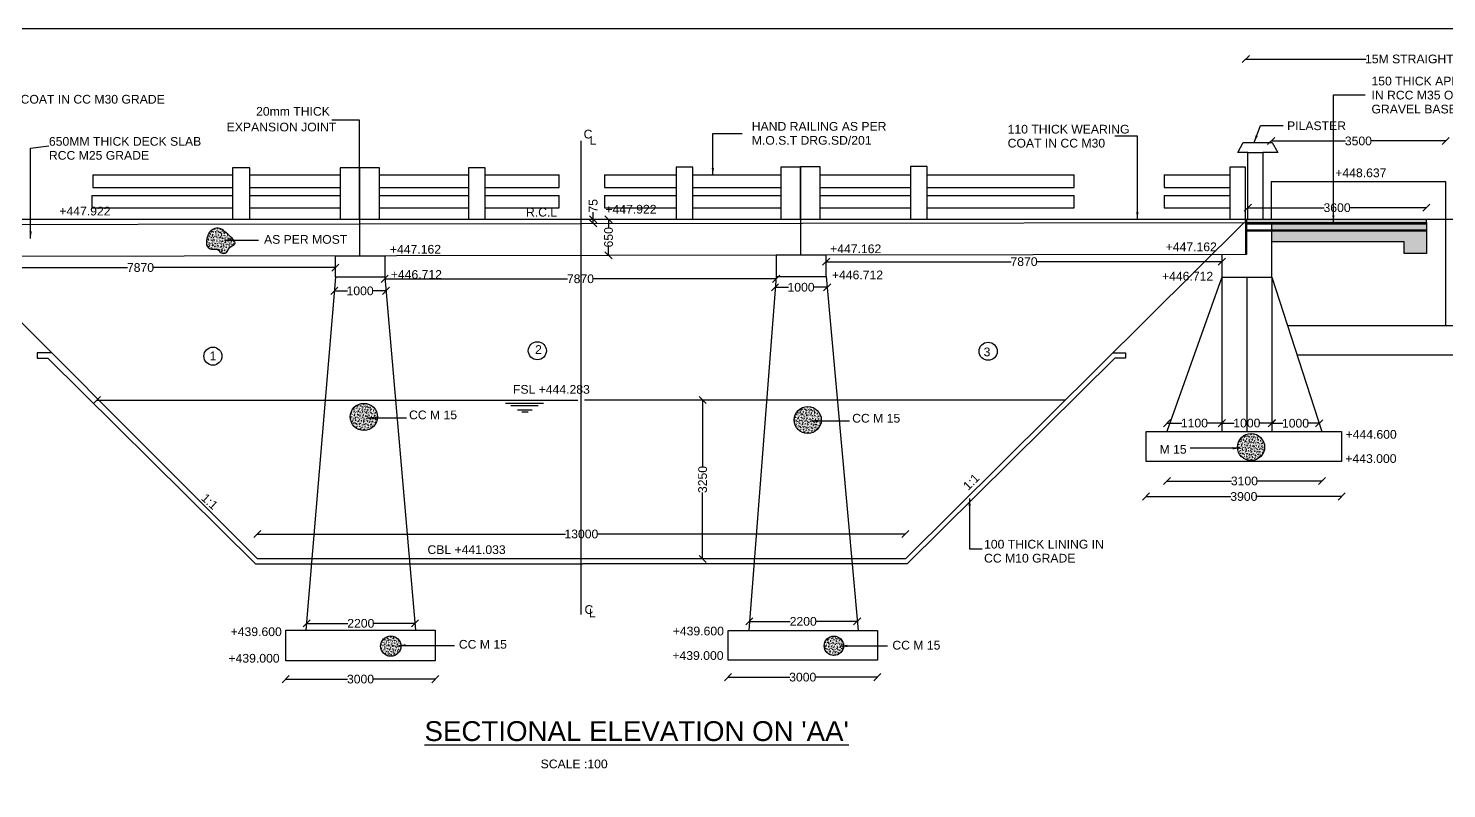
# Model space of a CAD drawing. Header units: millimetres. Extents: x 15958 to 24019, y 22343 to 28084.
# Drawn here: x 17751 to 21330, y 26166 to 28084 of the extents above; entities that cross this region are included whole.
import ezdxf

# ---------------------------------------------------------------- set-up
doc = ezdxf.new("R2010")
doc.units = ezdxf.units.MM
doc.header["$MEASUREMENT"] = 0
doc.layers.add('DIMENSION', color=2, linetype='Continuous')
doc.styles.get("Standard").update_dxf_attribs({"font": 'arial.ttf', "height": 22})
doc.dimstyles.get("Standard").update_dxf_attribs({"dimtxt": 22, "dimasz": 18, "dimexe": 0.18, "dimexo": 0.0625, "dimgap": 0.09, "dimtad": 0, "dimdec": 0, "dimzin": 0, "dimdsep": 46, "dimtxsty": 'Standard', "dimblk": 'OBLIQUE', "dimcen": 0.09, "dimse1": 1, "dimse2": 1, "dimadec": 0, "dimazin": 0, "dimtfac": 1, "dimtdec": 0, "dimtofl": 0, "dimtmove": 0, "dimatfit": 3, "dimfxl": 1, "dimtolj": 1, "dimtzin": 0, "dimarcsym": 0})
pattern_1 = [(50, (0, 0), (7.1726018, -0.6275213), [0.75, -8.25]), (355, (0, 0), (-1.3875133, 7.5219213), [0.6, -6.6]), (100.4514, (0.598, -0.052), (5.7850938, 6.8943954), [0.6374019, -7.0114211]), (46.1842, (0, 2), (10.6724105, -1.6551901), [1.125, -12.375]), (96.6356, (0.889, 1.862), (9.346627, 9.7411787), [0.956103, -10.51713]), (351.1842, (0, 2), (9.3466195, 9.741186), [0.9, -9.9]), (21, (1, 1.5), (5.9690705, -4.0261889), [0.75, -8.25]), (326, (1, 1.5), (2.4331533, 7.2515005), [0.6, -6.6]), (71.4514, (1.4974, 1.1645), (8.4022263, 3.225305), [0.6374019, -7.0114211]), (37.5, (0, 0), (0.12159855, 3.32893854), [0, -6.52, 0, -6.7, 0, -6.625]), (7.5, (0, 0), (2.63069537, 3.94411712), [0, -3.82, 0, -6.37, 0, -2.525]), (327.5, (-2.23, 0), (5.33822436, -0.22554872), [0, -2.5, 0, -7.8, 0, -10.35]), (317.5, (-3.23, 0), (5.8318617, 1.0010498), [0, -3.25, 0, -5.18, 0, -7.35])]

# ---------------------------------------------------------------- blocks, each defined once
blk = doc.blocks.new('_Oblique')
at = {"color": 0, "linetype": 'ByBlock', "lineweight": -2}
blk.add_line((-0.5, -0.5), (0.5, 0.5), dxfattribs=at)
blk = doc.blocks.new('*D15')
at = {"layer": 'Defpoints', "color": 0}
for p in [(17542.4, 27480.5), (18525.8, 27480.5), (18525.8, 27480.5)]:
    blk.add_point(p, dxfattribs=at)
at = {"layer": 'DIMENSION', "color": 0, "lineweight": -2}
for p, q in [((17542.4, 27480.5), (18001.3, 27480.5)), ((18525.8, 27480.5), (18066.9, 27480.5))]:
    blk.add_line(p, q, dxfattribs=at)
at = {"layer": 'DIMENSION', "color": 0, "lineweight": -2, "xscale": 18, "yscale": 18, "zscale": 18, "rotation": 180}
blk.add_blockref('_Oblique', (17542.4, 27480.5), dxfattribs=at)
at = {"layer": 'DIMENSION', "color": 0, "lineweight": -2, "xscale": 18, "yscale": 18, "zscale": 18}
blk.add_blockref('_Oblique', (18525.8, 27480.5), dxfattribs=at)
at = {"layer": 'DIMENSION', "color": 0, "insert": (18034.1, 27480.5), "char_height": 22, "attachment_point": 5}
blk.add_mtext('\\A1;7870', dxfattribs=at)
blk = doc.blocks.new('*D16')
at = {"layer": 'Defpoints', "color": 0}
for p in [(17924.5, 27150.1), (20367.8, 27146.4), (20367.8, 27146.4)]:
    blk.add_point(p, dxfattribs=at)
at = {"layer": 'DIMENSION', "color": 0, "lineweight": -2}
for p, q in [((17924.5, 27146.4), (19137.5, 27146.4)), ((20367.8, 27146.4), (19154.8, 27146.4))]:
    blk.add_line(p, q, dxfattribs=at)
at = {"layer": 'DIMENSION', "color": 0, "lineweight": -2, "xscale": 18, "yscale": 18, "zscale": 18, "rotation": 180}
blk.add_blockref('_Oblique', (17924.5, 27146.4), dxfattribs=at)
at = {"layer": 'DIMENSION', "color": 0, "lineweight": -2, "xscale": 18, "yscale": 18, "zscale": 18}
blk.add_blockref('_Oblique', (20367.8, 27146.4), dxfattribs=at)
at = {"layer": 'DIMENSION', "color": 0, "insert": (19146.1, 27146.4), "char_height": 22, "attachment_point": 5}
blk.add_mtext('\\A1;  ', dxfattribs=at)
blk = doc.blocks.new('*D17')
at = {"layer": 'Defpoints', "color": 0}
for p in [(19964, 26808.3), (18329, 26745.3), (19964, 26745.3)]:
    blk.add_point(p, dxfattribs=at)
at = {"layer": 'DIMENSION', "color": 0, "lineweight": -2}
for p, q in [((18329, 26808.3), (19106.1, 26808.3)), ((19964, 26808.3), (19186.9, 26808.3))]:
    blk.add_line(p, q, dxfattribs=at)
at = {"layer": 'DIMENSION', "color": 0, "lineweight": -2, "xscale": 18, "yscale": 18, "zscale": 18, "rotation": 180}
blk.add_blockref('_Oblique', (18329, 26808.3), dxfattribs=at)
at = {"layer": 'DIMENSION', "color": 0, "lineweight": -2, "xscale": 18, "yscale": 18, "zscale": 18}
blk.add_blockref('_Oblique', (19964, 26808.3), dxfattribs=at)
at = {"layer": 'DIMENSION', "color": 0, "insert": (19146.5, 26808.3), "char_height": 22, "attachment_point": 5}
blk.add_mtext('\\A1;13000', dxfattribs=at)
blk = doc.blocks.new('*D18')
at = {"layer": 'Defpoints', "color": 0}
for p in [(19468.1, 27146.4), (19452.5, 26745.3), (19452.5, 26745.3)]:
    blk.add_point(p, dxfattribs=at)
at = {"layer": 'DIMENSION', "color": 0, "lineweight": -2}
for p, q in [((19452.5, 27146.4), (19452.5, 26978.7)), ((19452.5, 26745.3), (19452.5, 26913))]:
    blk.add_line(p, q, dxfattribs=at)
at = {"layer": 'DIMENSION', "color": 0, "lineweight": -2, "xscale": 18, "yscale": 18, "zscale": 18}
for p, rotation in [((19452.5, 27146.4), 90), ((19452.5, 26745.3), 270)]:
    blk.add_blockref('_Oblique', p, dxfattribs=dict(at, rotation=rotation))
at = {"layer": 'DIMENSION', "color": 0, "insert": (19452.5, 26945.8), "char_height": 22, "attachment_point": 5, "rotation": 90}
blk.add_mtext('\\A1;3250', dxfattribs=at)
blk = doc.blocks.new('*D19')
at = {"layer": 'Defpoints', "color": 0}
for p in [(18453.2, 26583.5), (18726.9, 26582.8), (18726.9, 26582.8)]:
    blk.add_point(p, dxfattribs=at)
at = {"layer": 'DIMENSION', "color": 0, "lineweight": -2}
for p, q in [((18453.2, 26582.8), (18557, 26582.8)), ((18726.9, 26582.8), (18623.1, 26582.8))]:
    blk.add_line(p, q, dxfattribs=at)
at = {"layer": 'DIMENSION', "color": 0, "lineweight": -2, "xscale": 18, "yscale": 18, "zscale": 18, "rotation": 180}
blk.add_blockref('_Oblique', (18453.2, 26582.8), dxfattribs=at)
at = {"layer": 'DIMENSION', "color": 0, "lineweight": -2, "xscale": 18, "yscale": 18, "zscale": 18}
blk.add_blockref('_Oblique', (18726.9, 26582.8), dxfattribs=at)
at = {"layer": 'DIMENSION', "color": 0, "insert": (18590, 26582.8), "char_height": 22, "attachment_point": 5}
blk.add_mtext('\\A1;2200', dxfattribs=at)
blk = doc.blocks.new('*D20')
at = {"layer": 'Defpoints', "color": 0}
for p in [(18400.6, 26488.7), (18778, 26488.7), (18778, 26442.2)]:
    blk.add_point(p, dxfattribs=at)
at = {"layer": 'DIMENSION', "color": 0, "lineweight": -2}
for p, q in [((18400.6, 26442.2), (18556.4, 26442.2)), ((18778, 26442.2), (18622.2, 26442.2))]:
    blk.add_line(p, q, dxfattribs=at)
at = {"layer": 'DIMENSION', "color": 0, "lineweight": -2, "xscale": 18, "yscale": 18, "zscale": 18, "rotation": 180}
blk.add_blockref('_Oblique', (18400.6, 26442.2), dxfattribs=at)
at = {"layer": 'DIMENSION', "color": 0, "lineweight": -2, "xscale": 18, "yscale": 18, "zscale": 18}
blk.add_blockref('_Oblique', (18778, 26442.2), dxfattribs=at)
at = {"layer": 'DIMENSION', "color": 0, "insert": (18589.3, 26442.2), "char_height": 22, "attachment_point": 5}
blk.add_mtext('\\A1;3000', dxfattribs=at)
blk = doc.blocks.new('*D21')
at = {"layer": 'Defpoints', "color": 0}
for p in [(19516.6, 26489.8), (19893.4, 26489.8), (19893.4, 26447.1)]:
    blk.add_point(p, dxfattribs=at)
at = {"layer": 'DIMENSION', "color": 0, "lineweight": -2}
for p, q in [((19516.6, 26447.1), (19672.1, 26447.1)), ((19893.4, 26447.1), (19737.9, 26447.1))]:
    blk.add_line(p, q, dxfattribs=at)
at = {"layer": 'DIMENSION', "color": 0, "lineweight": -2, "xscale": 18, "yscale": 18, "zscale": 18, "rotation": 180}
blk.add_blockref('_Oblique', (19516.6, 26447.1), dxfattribs=at)
at = {"layer": 'DIMENSION', "color": 0, "lineweight": -2, "xscale": 18, "yscale": 18, "zscale": 18}
blk.add_blockref('_Oblique', (19893.4, 26447.1), dxfattribs=at)
at = {"layer": 'DIMENSION', "color": 0, "insert": (19705, 26447.1), "char_height": 22, "attachment_point": 5}
blk.add_mtext('\\A1;3000', dxfattribs=at)
blk = doc.blocks.new('*D22')
at = {"layer": 'Defpoints', "color": 0}
for p in [(19570.2, 26584.9), (19842.4, 26587.8), (19842.4, 26587.8)]:
    blk.add_point(p, dxfattribs=at)
at = {"layer": 'DIMENSION', "color": 0, "lineweight": -2}
for p, q in [((19570.2, 26587.8), (19673.2, 26587.8)), ((19842.4, 26587.8), (19739.4, 26587.8))]:
    blk.add_line(p, q, dxfattribs=at)
at = {"layer": 'DIMENSION', "color": 0, "lineweight": -2, "xscale": 18, "yscale": 18, "zscale": 18, "rotation": 180}
blk.add_blockref('_Oblique', (19570.2, 26587.8), dxfattribs=at)
at = {"layer": 'DIMENSION', "color": 0, "lineweight": -2, "xscale": 18, "yscale": 18, "zscale": 18}
blk.add_blockref('_Oblique', (19842.4, 26587.8), dxfattribs=at)
at = {"layer": 'DIMENSION', "color": 0, "insert": (19706.3, 26587.8), "char_height": 22, "attachment_point": 5}
blk.add_mtext('\\A1;2200', dxfattribs=at)
blk = doc.blocks.new('*D23')
at = {"layer": 'Defpoints', "color": 0}
for p in [(19635, 27419), (19766.7, 27430.8), (19766.7, 27430.8)]:
    blk.add_point(p, dxfattribs=at)
at = {"layer": 'DIMENSION', "color": 0, "lineweight": -2}
for p, q in [((19635, 27430.8), (19669, 27430.8)), ((19766.7, 27430.8), (19732.7, 27430.8))]:
    blk.add_line(p, q, dxfattribs=at)
at = {"layer": 'DIMENSION', "color": 0, "lineweight": -2, "xscale": 18, "yscale": 18, "zscale": 18, "rotation": 180}
blk.add_blockref('_Oblique', (19635, 27430.8), dxfattribs=at)
at = {"layer": 'DIMENSION', "color": 0, "lineweight": -2, "xscale": 18, "yscale": 18, "zscale": 18}
blk.add_blockref('_Oblique', (19766.7, 27430.8), dxfattribs=at)
at = {"layer": 'DIMENSION', "color": 0, "insert": (19700.8, 27430.8), "char_height": 22, "attachment_point": 5}
blk.add_mtext('\\A1;1000', dxfattribs=at)
blk = doc.blocks.new('*D24')
at = {"layer": 'Defpoints', "color": 0}
for p in [(19764.2, 27485), (20762.6, 27495.4), (20762.6, 27485)]:
    blk.add_point(p, dxfattribs=at)
at = {"layer": 'DIMENSION', "color": 0, "lineweight": -2}
for p, q in [((19764.2, 27495.4), (20230.6, 27495.4)), ((20762.6, 27495.4), (20296.2, 27495.4))]:
    blk.add_line(p, q, dxfattribs=at)
at = {"layer": 'DIMENSION', "color": 0, "lineweight": -2, "xscale": 18, "yscale": 18, "zscale": 18, "rotation": 180}
blk.add_blockref('_Oblique', (19764.2, 27495.4), dxfattribs=at)
at = {"layer": 'DIMENSION', "color": 0, "lineweight": -2, "xscale": 18, "yscale": 18, "zscale": 18}
blk.add_blockref('_Oblique', (20762.6, 27495.4), dxfattribs=at)
at = {"layer": 'DIMENSION', "color": 0, "insert": (20263.4, 27495.4), "char_height": 22, "attachment_point": 5}
blk.add_mtext('\\A1;7870', dxfattribs=at)
blk = doc.blocks.new('*D25')
at = {"layer": 'Defpoints', "color": 0}
for p in [(18650.4, 27495.4), (19638, 27495.4), (18650.4, 27452.1)]:
    blk.add_point(p, dxfattribs=at)
at = {"layer": 'DIMENSION', "color": 0, "lineweight": -2}
for p, q in [((18650.4, 27452.1), (19111.4, 27452.1)), ((19638, 27452.1), (19177.1, 27452.1))]:
    blk.add_line(p, q, dxfattribs=at)
at = {"layer": 'DIMENSION', "color": 0, "lineweight": -2, "xscale": 18, "yscale": 18, "zscale": 18, "rotation": 180}
blk.add_blockref('_Oblique', (18650.4, 27452.1), dxfattribs=at)
at = {"layer": 'DIMENSION', "color": 0, "lineweight": -2, "xscale": 18, "yscale": 18, "zscale": 18}
blk.add_blockref('_Oblique', (19638, 27452.1), dxfattribs=at)
at = {"layer": 'DIMENSION', "color": 0, "insert": (19144.2, 27452.1), "char_height": 22, "attachment_point": 5}
blk.add_mtext('\\A1;7870', dxfattribs=at)
blk = doc.blocks.new('*D26')
at = {"layer": 'Defpoints', "color": 0}
for p in [(19210.8, 27602.4), (19215.1, 27511.4), (19215.1, 27511.4)]:
    blk.add_point(p, dxfattribs=at)
at = {"layer": 'DIMENSION', "color": 0, "lineweight": -2}
for p, q in [((19215.1, 27602.4), (19215.1, 27581.3)), ((19215.1, 27511.4), (19215.1, 27532.5))]:
    blk.add_line(p, q, dxfattribs=at)
at = {"layer": 'DIMENSION', "color": 0, "lineweight": -2, "xscale": 18, "yscale": 18, "zscale": 18}
for p, rotation in [((19215.1, 27602.4), 90), ((19215.1, 27511.4), 270)]:
    blk.add_blockref('_Oblique', p, dxfattribs=dict(at, rotation=rotation))
at = {"layer": 'DIMENSION', "color": 0, "insert": (19215.1, 27556.9), "char_height": 22, "attachment_point": 5, "rotation": 90}
blk.add_mtext('\\A1;650', dxfattribs=at)
blk = doc.blocks.new('*D27')
at = {"layer": 'Defpoints', "color": 0}
for p in [(19176.4, 27602.4), (19176.4, 27602.4), (19176.4, 27592.1)]:
    blk.add_point(p, dxfattribs=at)
at = {"layer": 'DIMENSION', "color": 0, "lineweight": -2}
for p, q in [((19176.4, 27602.4), (19176.4, 27620.4)), ((19176.4, 27592.1), (19176.4, 27602.4))]:
    blk.add_line(p, q, dxfattribs=at)
at = {"layer": 'DIMENSION', "color": 0, "lineweight": -2, "xscale": 18, "yscale": 18, "zscale": 18}
for p, rotation in [((19176.4, 27602.4), 90), ((19176.4, 27592.1), 270)]:
    blk.add_blockref('_Oblique', p, dxfattribs=dict(at, rotation=rotation))
at = {"layer": 'DIMENSION', "color": 0, "insert": (19176.4, 27636.3), "char_height": 22, "attachment_point": 5, "rotation": 90}
blk.add_mtext('\\A1;75', dxfattribs=at)
blk = doc.blocks.new('*D28')
at = {"layer": 'Defpoints', "color": 0}
for p in [(18523, 27422.4), (18653.4, 27422), (18653.4, 27421.7)]:
    blk.add_point(p, dxfattribs=at)
at = {"layer": 'DIMENSION', "color": 0, "lineweight": -2}
for p, q in [((18523, 27421.7), (18556.3, 27421.7)), ((18653.4, 27421.7), (18620.1, 27421.7))]:
    blk.add_line(p, q, dxfattribs=at)
at = {"layer": 'DIMENSION', "color": 0, "lineweight": -2, "xscale": 18, "yscale": 18, "zscale": 18, "rotation": 180}
blk.add_blockref('_Oblique', (18523, 27421.7), dxfattribs=at)
at = {"layer": 'DIMENSION', "color": 0, "lineweight": -2, "xscale": 18, "yscale": 18, "zscale": 18}
blk.add_blockref('_Oblique', (18653.4, 27421.7), dxfattribs=at)
at = {"layer": 'DIMENSION', "color": 0, "insert": (18588.2, 27421.7), "char_height": 22, "attachment_point": 5}
blk.add_mtext('\\A1;1000', dxfattribs=at)
blk = doc.blocks.new('*D29')
at = {"layer": 'Defpoints', "color": 0}
for p in [(21278.5, 27631.5), (20828.1, 27602.4), (21278.5, 27602.4)]:
    blk.add_point(p, dxfattribs=at)
at = {"layer": 'DIMENSION', "color": 0, "lineweight": -2}
for p, q in [((20828.1, 27631.5), (21020.4, 27631.5)), ((21278.5, 27631.5), (21086.2, 27631.5))]:
    blk.add_line(p, q, dxfattribs=at)
at = {"layer": 'DIMENSION', "color": 0, "lineweight": -2, "xscale": 18, "yscale": 18, "zscale": 18, "rotation": 180}
blk.add_blockref('_Oblique', (20828.1, 27631.5), dxfattribs=at)
at = {"layer": 'DIMENSION', "color": 0, "lineweight": -2, "xscale": 18, "yscale": 18, "zscale": 18}
blk.add_blockref('_Oblique', (21278.5, 27631.5), dxfattribs=at)
at = {"layer": 'DIMENSION', "color": 0, "insert": (21053.3, 27631.5), "char_height": 22, "attachment_point": 5}
blk.add_mtext('\\A1;3600', dxfattribs=at)
blk = doc.blocks.new('*D30')
at = {"layer": 'Defpoints', "color": 0}
for p in [(21327.3, 27799.9), (20886.9, 27696.7), (21327.3, 27696.7)]:
    blk.add_point(p, dxfattribs=at)
at = {"layer": 'DIMENSION', "color": 0, "lineweight": -2}
for p, q in [((20886.9, 27799.9), (21074.2, 27799.9)), ((21327.3, 27799.9), (21140, 27799.9))]:
    blk.add_line(p, q, dxfattribs=at)
at = {"layer": 'DIMENSION', "color": 0, "lineweight": -2, "xscale": 18, "yscale": 18, "zscale": 18, "rotation": 180}
blk.add_blockref('_Oblique', (20886.9, 27799.9), dxfattribs=at)
at = {"layer": 'DIMENSION', "color": 0, "lineweight": -2, "xscale": 18, "yscale": 18, "zscale": 18}
blk.add_blockref('_Oblique', (21327.3, 27799.9), dxfattribs=at)
at = {"layer": 'DIMENSION', "color": 0, "insert": (21107.1, 27799.9), "char_height": 22, "attachment_point": 5}
blk.add_mtext('\\A1;3500', dxfattribs=at)
blk = doc.blocks.new('*D31')
at = {"layer": 'Defpoints', "color": 0}
for p in [(20822.9, 28009.4), (21829.2, 28009.4), (21829.2, 28006.7)]:
    blk.add_point(p, dxfattribs=at)
at = {"layer": 'DIMENSION', "color": 0, "lineweight": -2}
for p, q in [((20822.9, 28006.7), (21126.5, 28006.7)), ((21829.2, 28006.7), (21525.6, 28006.7))]:
    blk.add_line(p, q, dxfattribs=at)
at = {"layer": 'DIMENSION', "color": 0, "lineweight": -2, "xscale": 18, "yscale": 18, "zscale": 18, "rotation": 180}
blk.add_blockref('_Oblique', (20822.9, 28006.7), dxfattribs=at)
at = {"layer": 'DIMENSION', "color": 0, "lineweight": -2, "xscale": 18, "yscale": 18, "zscale": 18}
blk.add_blockref('_Oblique', (21829.2, 28006.7), dxfattribs=at)
at = {"layer": 'DIMENSION', "color": 0, "insert": (21326.1, 28006.7), "char_height": 22, "attachment_point": 5}
blk.add_mtext('\\A1;15M STRAIGHT APPROACH ', dxfattribs=at)
blk = doc.blocks.new('*D32')
at = {"layer": 'Defpoints', "color": 0}
for p in [(20623.9, 27066.8), (20762.6, 27088.1), (20762.6, 27066.8)]:
    blk.add_point(p, dxfattribs=at)
at = {"layer": 'DIMENSION', "color": 0, "lineweight": -2}
for p, q in [((20623.9, 27088.1), (20661.4, 27088.1)), ((20762.6, 27088.1), (20725.1, 27088.1))]:
    blk.add_line(p, q, dxfattribs=at)
at = {"layer": 'DIMENSION', "color": 0, "lineweight": -2, "xscale": 18, "yscale": 18, "zscale": 18, "rotation": 180}
blk.add_blockref('_Oblique', (20623.9, 27088.1), dxfattribs=at)
at = {"layer": 'DIMENSION', "color": 0, "lineweight": -2, "xscale": 18, "yscale": 18, "zscale": 18}
blk.add_blockref('_Oblique', (20762.6, 27088.1), dxfattribs=at)
at = {"layer": 'DIMENSION', "color": 0, "insert": (20693.3, 27088.1), "char_height": 22, "attachment_point": 5}
blk.add_mtext('\\A1;1100', dxfattribs=at)
blk = doc.blocks.new('*D33')
at = {"layer": 'Defpoints', "color": 0}
for p in [(20762.6, 27088.1), (20888.6, 27088.1), (20888.6, 27088.1)]:
    blk.add_point(p, dxfattribs=at)
at = {"layer": 'DIMENSION', "color": 0, "lineweight": -2}
for p, q in [((20762.6, 27088.1), (20793.8, 27088.1)), ((20888.6, 27088.1), (20857.5, 27088.1))]:
    blk.add_line(p, q, dxfattribs=at)
at = {"layer": 'DIMENSION', "color": 0, "lineweight": -2, "xscale": 18, "yscale": 18, "zscale": 18, "rotation": 180}
blk.add_blockref('_Oblique', (20762.6, 27088.1), dxfattribs=at)
at = {"layer": 'DIMENSION', "color": 0, "lineweight": -2, "xscale": 18, "yscale": 18, "zscale": 18}
blk.add_blockref('_Oblique', (20888.6, 27088.1), dxfattribs=at)
at = {"layer": 'DIMENSION', "color": 0, "insert": (20825.6, 27088.1), "char_height": 22, "attachment_point": 5}
blk.add_mtext('\\A1;1000', dxfattribs=at)
blk = doc.blocks.new('*D34')
at = {"layer": 'Defpoints', "color": 0}
for p in [(20888.6, 27088.1), (21008.2, 27087.8), (21008.2, 27087.7)]:
    blk.add_point(p, dxfattribs=at)
at = {"layer": 'DIMENSION', "color": 0, "lineweight": -2}
for p, q in [((20888.6, 27087.7), (20916.5, 27087.7)), ((21008.2, 27087.7), (20980.3, 27087.7))]:
    blk.add_line(p, q, dxfattribs=at)
at = {"layer": 'DIMENSION', "color": 0, "lineweight": -2, "xscale": 18, "yscale": 18, "zscale": 18, "rotation": 180}
blk.add_blockref('_Oblique', (20888.6, 27087.7), dxfattribs=at)
at = {"layer": 'DIMENSION', "color": 0, "lineweight": -2, "xscale": 18, "yscale": 18, "zscale": 18}
blk.add_blockref('_Oblique', (21008.2, 27087.7), dxfattribs=at)
at = {"layer": 'DIMENSION', "color": 0, "insert": (20948.4, 27087.7), "char_height": 22, "attachment_point": 5}
blk.add_mtext('\\A1;1000', dxfattribs=at)
blk = doc.blocks.new('*D35')
at = {"layer": 'Defpoints', "color": 0}
for p in [(20623.9, 27066.8), (21015, 27066.8), (21015, 26942)]:
    blk.add_point(p, dxfattribs=at)
at = {"layer": 'DIMENSION', "color": 0, "lineweight": -2}
for p, q in [((20623.9, 26942), (20786.6, 26942)), ((21015, 26942), (20852.4, 26942))]:
    blk.add_line(p, q, dxfattribs=at)
at = {"layer": 'DIMENSION', "color": 0, "lineweight": -2, "xscale": 18, "yscale": 18, "zscale": 18, "rotation": 180}
blk.add_blockref('_Oblique', (20623.9, 26942), dxfattribs=at)
at = {"layer": 'DIMENSION', "color": 0, "lineweight": -2, "xscale": 18, "yscale": 18, "zscale": 18}
blk.add_blockref('_Oblique', (21015, 26942), dxfattribs=at)
at = {"layer": 'DIMENSION', "color": 0, "insert": (20819.5, 26942), "char_height": 22, "attachment_point": 5}
blk.add_mtext('\\A1;3100', dxfattribs=at)
blk = doc.blocks.new('*D36')
at = {"layer": 'Defpoints', "color": 0}
for p in [(20571.3, 26991), (21064.8, 26991), (21064.8, 26902.8)]:
    blk.add_point(p, dxfattribs=at)
at = {"layer": 'DIMENSION', "color": 0, "lineweight": -2}
for p, q in [((20571.3, 26902.8), (20785.2, 26902.8)), ((21064.8, 26902.8), (20851, 26902.8))]:
    blk.add_line(p, q, dxfattribs=at)
at = {"layer": 'DIMENSION', "color": 0, "lineweight": -2, "xscale": 18, "yscale": 18, "zscale": 18, "rotation": 180}
blk.add_blockref('_Oblique', (20571.3, 26902.8), dxfattribs=at)
at = {"layer": 'DIMENSION', "color": 0, "lineweight": -2, "xscale": 18, "yscale": 18, "zscale": 18}
blk.add_blockref('_Oblique', (21064.8, 26902.8), dxfattribs=at)
at = {"layer": 'DIMENSION', "color": 0, "insert": (20818.1, 26902.8), "char_height": 22, "attachment_point": 5}
blk.add_mtext('\\A1;3900', dxfattribs=at)

msp = doc.modelspace()

# ---------------------------------------------------------------- hatches: boundary and pattern name
at = {"layer": 'DIMENSION'}
h = msp.add_hatch(dxfattribs=at)
h.set_pattern_fill('AR-CONC', color=0, style=0)
h.set_pattern_definition(pattern_1)
h.paths.add_polyline_path([(21278.5, 27602.4), (20824.4, 27602.4), (20824.4, 27594.5), (21278.5, 27594.5)])
h.paths.add_polyline_path([(21278.5, 27590.6), (20888.6, 27590.6), (20888.6, 27575.9), (21278.5, 27575.9)])
h.paths.add_polyline_path([(21278.5, 27572.8), (20888.6, 27572.8), (20888.6, 27545.5), (21222.7, 27545.5), (21222.7, 27515.7), (21278.5, 27515.7)])
h = msp.add_hatch(dxfattribs=at)
h.set_pattern_fill('AR-CONC', color=0, style=0)
h.set_pattern_definition(pattern_1)
edge = h.paths.add_edge_path()
edge.add_spline(control_points=[(18201.9, 27554), (18203.3, 27559.5), (18206.6, 27571.8), (18231.1, 27586.4), (18251, 27566.3), (18283.2, 27540.5), (18255.7, 27532.9), (18253.4, 27515.6), (18235.9, 27515.7), (18229, 27530), (18214, 27524.8), (18198.3, 27534.3), (18200.5, 27546.4), (18201.9, 27554)], knot_values=[0, 0, 0, 0, 16.833524, 37.903138, 69.813375, 99.959352, 117.712371, 131.01603, 144.883771, 156.322533, 171.761164, 183.848249, 204.461551, 204.461551, 204.461551, 204.461551], degree=3, periodic=0)
h = msp.add_hatch(dxfattribs=at)
h.set_pattern_fill('AR-CONC', color=0, style=0)
h.set_pattern_definition([(50, (-2238.594, 76.131), (7.1726018, -0.6275213), [0.75, -8.25]), (355, (-2238.594, 76.131), (-1.3875133, 7.5219213), [0.6, -6.6]), (100.4514, (-2237.996, 76.0785), (5.7850938, 6.8943954), [0.6374019, -7.0114211]), (46.1842, (-2238.594, 78.131), (10.6724105, -1.6551901), [1.125, -12.375]), (96.6356, (-2237.705, 77.993), (9.346627, 9.7411787), [0.956103, -10.51713]), (351.1842, (-2238.594, 78.131), (9.3466195, 9.741186), [0.9, -9.9]), (21, (-2237.594, 77.631), (5.9690705, -4.0261889), [0.75, -8.25]), (326, (-2237.594, 77.631), (2.4331533, 7.2515005), [0.6, -6.6]), (71.4514, (-2237.0966, 77.295), (8.4022263, 3.225305), [0.6374019, -7.0114211]), (37.5, (-2238.594, 76.1308), (0.12159855, 3.32893854), [0, -6.52, 0, -6.7, 0, -6.625]), (7.5, (-2238.594, 76.1308), (2.63069537, 3.94411712), [0, -3.82, 0, -6.37, 0, -2.525]), (327.5, (-2240.824, 76.1308), (5.33822436, -0.22554872), [0, -2.5, 0, -7.8, 0, -10.35]), (317.5, (-2241.824, 76.131), (5.8318617, 1.0010498), [0, -3.25, 0, -5.18, 0, -7.35])])
h.paths.add_polyline_path([(18563.5, 27103.8, 1), (18631.9, 27103.8, 1)])
h = msp.add_hatch(dxfattribs=at)
h.set_pattern_fill('AR-CONC', color=0, style=0)
h.set_pattern_definition([(50, (-1118.619, 68.298), (7.1726018, -0.6275213), [0.75, -8.25]), (355, (-1118.619, 68.298), (-1.3875133, 7.5219213), [0.6, -6.6]), (100.4514, (-1118.0216, 68.2456), (5.7850938, 6.8943954), [0.6374019, -7.0114211]), (46.1842, (-1118.619, 70.298), (10.6724105, -1.6551901), [1.125, -12.375]), (96.6356, (-1117.73, 70.16), (9.346627, 9.7411787), [0.956103, -10.51713]), (351.1842, (-1118.619, 70.298), (9.3466195, 9.741186), [0.9, -9.9]), (21, (-1117.619, 69.798), (5.9690705, -4.0261889), [0.75, -8.25]), (326, (-1117.619, 69.798), (2.4331533, 7.2515005), [0.6, -6.6]), (71.4514, (-1117.122, 69.4624), (8.4022263, 3.225305), [0.6374019, -7.0114211]), (37.5, (-1118.6193, 68.298), (0.12159855, 3.32893854), [0, -6.52, 0, -6.7, 0, -6.625]), (7.5, (-1118.6193, 68.298), (2.63069537, 3.94411712), [0, -3.82, 0, -6.37, 0, -2.525]), (327.5, (-1120.8493, 68.298), (5.33822436, -0.22554872), [0, -2.5, 0, -7.8, 0, -10.35]), (317.5, (-1121.8493, 68.298), (5.8318617, 1.0010498), [0, -3.25, 0, -5.18, 0, -7.35])])
h.paths.add_polyline_path([(19683.5, 27095.9, 1), (19751.9, 27095.9, 1)])
h = msp.add_hatch(dxfattribs=at)
h.set_pattern_fill('AR-CONC', color=0, style=0)
h.set_pattern_definition(pattern_1)
h.paths.add_polyline_path([(20802.1, 27027.6, 1), (20870.5, 27027.6, 1)])
h = msp.add_hatch(dxfattribs=at)
h.set_pattern_fill('AR-CONC', color=0, style=0)
h.set_pattern_definition(pattern_1)
h.paths.add_polyline_path([(18691.2, 26525.4, 1), (18640, 26525.4, 1)])
h = msp.add_hatch(dxfattribs=at)
h.set_pattern_fill('AR-CONC', color=0, style=0)
h.set_pattern_definition(pattern_1)
h.paths.add_polyline_path([(19759, 26526.3, 1), (19808.1, 26526.3, 1)])

# ---------------------------------------------------------------- linework, layer by layer
at = {"layer": 'DIMENSION', "color": 0}
for points in [[(15957.8, 28084), (24010, 28084), (24010, 22342.5), (15957.8, 22342.5)], [(19385.7, 27602.4), (19427.7, 27602.4), (19427.7, 27733.6), (19385.7, 27733.6)], [(19650.1, 27602.4), (19699, 27602.4), (19699, 27733.7), (19650.1, 27733.7)], [(19699, 27602.4), (19749.4, 27602.4), (19749.4, 27734.3), (19699, 27734.3)], [(19976.9, 27602.4), (20019.3, 27602.4), (20019.3, 27735.2), (19976.9, 27735.2)], [(18266.1, 27602.4), (18310.1, 27602.4), (18310.1, 27731.9), (18266.1, 27731.9)], [(18537.7, 27602.4), (18586.6, 27602.4), (18586.6, 27732.5), (18537.7, 27732.5)], [(18586.6, 27602.4), (18637.4, 27602.4), (18637.4, 27732.5), (18586.6, 27732.5)], [(18861.5, 27602.4), (18903.5, 27602.4), (18903.5, 27732.5), (18861.5, 27732.5)], [(18525.8, 27510.3), (18650.4, 27510.5), (18650.4, 27456), (18525.8, 27456)], [(19638, 27457.7), (19764.2, 27457.7), (19764.2, 27512.2), (19638, 27512)], [(20571.3, 27066.8), (21064.8, 27066.8), (21064.8, 26991), (20571.3, 26991)], [(18400.6, 26565.7), (18778, 26565.7), (18778, 26488.7), (18400.6, 26488.7)], [(19516.6, 26564.9), (19893.4, 26564.9), (19893.4, 26489.8), (19516.6, 26489.8)]]:
    msp.add_lwpolyline(points, close=True, dxfattribs=at)
for points in [[(18586.6, 27732.5), (18586.6, 27852.5), (18516.7, 27852.5)], [(19144.9, 27800.1), (19144.9, 26605.5)], [(20828.1, 27771.1), (20803.2, 27771.1), (20816.1, 27796.4), (20889.7, 27796.4), (20903.7, 27771.1), (20866, 27771.1)], [(20828.1, 27602.4), (20828.1, 27771.1), (20866, 27771.1), (20866, 27602.4)], [(17468.2, 27589.5), (20822.1, 27594.5), (20822.1, 27733.7), (20783, 27733.7), (20783, 27602.4)], [(17913.9, 27714.1), (18266.1, 27714.1)], [(17913.9, 27714.1), (17913.9, 27682.5)], [(18310.1, 27714.1), (18537.7, 27714.1)], [(18637.4, 27714.1), (18861.5, 27714.1)], [(18903.5, 27714.1), (19090.6, 27714.1)], [(19090.6, 27682.5), (19090.6, 27714.1)], [(19205.1, 27714.1), (19385.7, 27714.1)], [(19205.1, 27714.1), (19205.1, 27682.5)], [(19427.7, 27714.1), (19650.1, 27714.1)], [(19749.4, 27714.1), (19976.9, 27714.1)], [(20019.3, 27714.1), (20389.7, 27714.1)], [(20389.7, 27682.5), (20389.7, 27714.1)], [(20617.2, 27714.1), (20783, 27714.1)], [(20617.2, 27714.1), (20617.2, 27682.5)], [(17911.7, 27662.2), (18266.1, 27662.2)], [(17911.7, 27662.2), (17911.7, 27631.5)], [(17913.9, 27682.5), (18266.1, 27682.5)], [(18310.1, 27682.5), (18537.7, 27682.5)], [(18310.1, 27662.2), (18537.7, 27662.2)], [(18637.4, 27682.5), (18861.5, 27682.5)], [(18637.4, 27662.2), (18861.5, 27662.2)], [(18903.5, 27682.5), (19090.6, 27682.5)], [(18903.5, 27662.2), (19090.6, 27662.2)], [(19090.6, 27631.5), (19090.6, 27662.2)], [(19205.1, 27682.5), (19385.7, 27682.5)], [(19205.1, 27662.2), (19385.7, 27662.2)], [(19205.1, 27662.2), (19205.1, 27631.5)], [(19427.7, 27682.5), (19650.1, 27682.5)], [(19427.7, 27662.2), (19650.1, 27662.2)], [(19749.4, 27682.5), (19976.9, 27682.5)], [(19749.4, 27662.2), (19976.9, 27662.2)], [(20019.3, 27682.5), (20389.7, 27682.5)], [(20019.3, 27662.2), (20389.7, 27662.2)], [(20389.7, 27631.5), (20389.7, 27662.2)], [(20617.2, 27682.5), (20783, 27682.5)], [(20617.2, 27662.2), (20780.9, 27662.2)], [(20617.2, 27662.2), (20617.2, 27631.5)], [(21327.3, 27334.5), (21327.3, 27696.7), (20886.9, 27696.7), (20886.9, 27602.4)], [(17911.7, 27631.5), (18266.1, 27631.5)], [(18310.1, 27631.5), (18537.7, 27631.5)], [(18637.4, 27631.5), (18861.5, 27631.5)], [(18903.5, 27631.5), (19090.6, 27631.5)], [(19205.1, 27631.5), (19385.7, 27631.5)], [(19427.7, 27631.5), (19650.1, 27631.5)], [(19749.4, 27631.5), (19976.9, 27631.5)], [(20019.3, 27631.5), (20389.7, 27631.5)], [(20617.2, 27631.5), (20780.9, 27631.5)], [(16476.9, 27602.4), (21944.8, 27602.4)], [(20818.7, 27594.5), (19964, 26745.3), (18329, 26745.3), (17472.7, 27602.4)], [(20822.1, 27594.5), (20822.1, 27513.9), (17608, 27508.8)], [(18586.6, 27602.4), (18586.7, 27510.4)], [(19699, 27602.4), (19699.1, 27512.1)], [(20822.1, 27594.5), (21278.5, 27594.5), (21278.5, 27602.4)], [(20824.4, 27602.4), (20824.4, 27513.9), (20822.1, 27513.9)], [(20822.1, 27592.7), (21278.5, 27592.7)], [(20822.1, 27590.6), (21278.5, 27590.6)], [(21278.5, 27594.5), (21278.5, 27515.7), (21222.7, 27515.7), (21222.7, 27545.5), (20888.6, 27545.5), (20888.6, 27594.5)], [(20822.1, 27575.9), (21278.5, 27575.9)], [(20822.1, 27574.4), (21278.5, 27574.4)], [(20822.1, 27572.8), (21278.5, 27572.8)], [(20762.6, 27513.8), (20762.6, 27456.6), (20888.6, 27456.6), (20888.6, 27545.5)], [(18525.8, 27456), (18451.7, 26565.7)], [(18650.4, 27456), (18728.4, 26565.7)], [(19638, 27457.7), (19568.7, 26564.9)], [(19764.2, 27457.7), (19844.5, 26564.9)], [(20762.6, 27456.6), (20623.9, 27066.8)], [(20762.6, 27456.6), (20762.6, 27066.8)], [(20825.6, 27456.6), (20825.6, 27066.8)], [(20888.6, 27456.6), (21015, 27066.8)], [(20888.6, 27456.6), (20888.6, 27066.8)], [(20928.2, 27334.5), (21378.3, 27334.5), (21378.3, 27259.7), (20952.4, 27259.7)], [(17809.5, 27265.3), (17773.4, 27265.3), (17773.4, 27252.1), (17800.5, 27252.1), (18324.2, 26732.7), (19150.4, 26732.7)], [(20487.3, 27265.3), (20519.4, 27265.3), (20519.4, 27252.1), (20492.2, 27252.1), (19968.6, 26732.7), (19150.4, 26732.7)], [(18955, 27138.4), (19051.2, 27138.4)], [(19037.4, 27131.3), (18968.8, 27131.3)], [(18985.5, 27121.4), (19022.5, 27121.4)], [(19012, 27115.4), (18996.4, 27115.4)]]:
    msp.add_lwpolyline(points, dxfattribs=at)
for centre, radius in [((18216.7, 27257), 22.8), ((19035.4, 27270.7), 22.8), ((20172.9, 27269.3), 22.8), ((18597.7, 27103.8), 34.2), ((19717.7, 27095.9), 34.2), ((20836.3, 27027.6), 34.2), ((18665.6, 26525.4), 25.6), ((19783.6, 26526.3), 24.5)]:
    msp.add_circle(centre, radius, dxfattribs=at)
msp.add_spline([(18201.9, 27554), (18208.2, 27569.6), (18226.3, 27580.3), (18254.1, 27564.6), (18272, 27540.3), (18257.7, 27529.7), (18250.8, 27518.4), (18236.9, 27518.4), (18228.7, 27526.3), (18213.2, 27527.2), (18202.8, 27533.4), (18201.9, 27554)], degree=3, dxfattribs=at)

# ---------------------------------------------------------------- texts
for s, height, p in [('150 THICK APPROACH SLAB 3.50M LENGTH', 22, (21140.1, 27940.1)), ('80(A.V.) TH.WEARING COAT IN CC M30 GRADE ', 22, (17405.5, 27894.2)), ('IN RCC M35 OVER 225 THICK COMPACTED', 22, (21140.1, 27904.7)), ('20mm THICK', 22, (18325.8, 27863.7)), ('GRAVEL BASE AT OMC', 22, (21140.1, 27869.4)), ('EXPANSION JOINT ', 22, (18251.6, 27824.1)), ('HAND RAILING AS PER ', 22, (19576.5, 27825.8)), ('110 THICK WEARING ', 22, (20222.1, 27818.7)), ('PILASTER ', 22, (20927.2, 27827.3)), ('650MM THICK DECK SLAB ', 22, (17803.1, 27787.9)), ('C', 22, (19152.2, 27806.3)), ('L', 22, (19167.1, 27790.5)), ('M.O.S.T DRG.SD/201', 22, (19576.5, 27790.5)), ('COAT IN CC M30 ', 22, (20222.1, 27783.4)), ('RCC M25 GRADE ', 22, (17803.1, 27752.6)), ('+448.637', 22, (21048.8, 27708.6)), ('+447.922', 22, (17829.4, 27612)), ('R.C.L', 22, (19006.8, 27609.3)), ('+447.922', 22, (19207.1, 27616.7)), ('AS PER MOST', 22, (18345.8, 27540.6)), ('+447.162', 22, (18663.4, 27515.7)), ('+447.162', 22, (19774.2, 27516.9)), ('+447.162', 22, (20620.9, 27521.9)), ('+446.712', 22, (18665.7, 27452.1)), ('+446.712', 22, (19778.7, 27451)), ('+446.712', 22, (20611.6, 27447.8)), ('1', 22, (18208.6, 27246.8)), ('2', 22, (19029.7, 27262.7)), ('3', 22, (20161.5, 27256.7)), ('FSL +444.283', 22, (18974, 27162.2)), ('CC M 15', 22, (18711.7, 27097.8)), ('CC M 15', 22, (19829.8, 27089.4)), ('+444.600', 22, (21074.8, 27048.7)), ('M 15', 22, (20605.4, 27011)), ('+443.000', 22, (21074.2, 26987.6)), ('CBL +441.033', 22, (18758.2, 26757.8)), ('100 THICK LINING IN ', 22, (20162.6, 26771.6)), ('CC M10 GRADE ', 22, (20162.6, 26736.3)), ('C', 22, (19154.5, 26606.7)), ('L', 22, (19165.4, 26597.9)), ('+439.600', 22, (18261.6, 26550.8)), ('+439.600', 22, (19377.1, 26552.5)), ('CC M 15', 22, (18837.4, 26519)), ('CC M 15', 22, (19931.2, 26516.8)), ('+439.000', 22, (18256.1, 26483.8)), ('+439.000', 22, (19376.2, 26490.7)), ("%%USECTIONAL ELEVATION ON 'AA'", 50, (18750.7, 26286)), ('SCALE :100', 22, (19043.8, 26217.2))]:
    msp.add_text(s, height=height, dxfattribs=at).set_placement(p)
for rotation, p in [(44.819, (20122.5, 26917.1)), (317.7515, (18185.4, 26896.5))]:
    msp.add_text('1:1', height=22, rotation=rotation, dxfattribs=at).set_placement(p)

# ---------------------------------------------------------------- dimensions: what is measured, and where the dimension line sits
for base, p1, p2, text, picture, middle in [((21829.2, 28006.7), (20822.9, 28009.4), (21829.2, 28009.4), '15M STRAIGHT APPROACH ', '*D31', (21326.1, 28006.7)), ((21327.3, 27799.9), (20886.9, 27696.7), (21327.3, 27696.7), '3500', '*D30', (21107.1, 27799.9)), ((21278.5, 27631.5), (20828.1, 27602.4), (21278.5, 27602.4), '3600', '*D29', (21053.3, 27631.5)), ((18525.8, 27480.5), (17542.4, 27480.5), (18525.8, 27480.5), '7870', '*D15', (18034.1, 27480.5)), ((18650.4, 27452.1), (19638, 27495.4), (18650.4, 27495.4), '7870', '*D25', (19144.2, 27452.1)), ((20762.6, 27495.4), (19764.2, 27485), (20762.6, 27485), '7870', '*D24', (20263.4, 27495.4)), ((18653.4, 27421.7), (18523, 27422.4), (18653.4, 27422), '1000', '*D28', (18588.2, 27421.7)), ((19766.7, 27430.8), (19635, 27419), (19766.7, 27430.8), '1000', '*D23', (19700.8, 27430.8)), ((20367.8, 27146.4), (17924.5, 27150.1), (20367.8, 27146.4), '  ', '*D16', (19146.1, 27146.4)), ((20762.6, 27088.1), (20623.9, 27066.8), (20762.6, 27066.8), '1100', '*D32', (20693.3, 27088.1)), ((20888.6, 27088.1), (20762.6, 27088.1), (20888.6, 27088.1), '1000', '*D33', (20825.6, 27088.1)), ((21008.2, 27087.7), (20888.6, 27088.1), (21008.2, 27087.8), '1000', '*D34', (20948.4, 27087.7)), ((21015, 26942), (20623.9, 27066.8), (21015, 27066.8), '3100', '*D35', (20819.5, 26942)), ((21064.8, 26902.8), (20571.3, 26991), (21064.8, 26991), '3900', '*D36', (20818.1, 26902.8)), ((19964, 26808.3), (18329, 26745.3), (19964, 26745.3), '13000', '*D17', (19146.5, 26808.3)), ((18726.9, 26582.8), (18453.2, 26583.5), (18726.9, 26582.8), '2200', '*D19', (18590, 26582.8)), ((19842.4, 26587.8), (19570.2, 26584.9), (19842.4, 26587.8), '2200', '*D22', (19706.3, 26587.8)), ((18778, 26442.2), (18400.6, 26488.7), (18778, 26488.7), '3000', '*D20', (18589.3, 26442.2)), ((19893.4, 26447.1), (19516.6, 26489.8), (19893.4, 26489.8), '3000', '*D21', (19705, 26447.1))]:
    dim = msp.add_linear_dim(base=base, p1=p1, p2=p2, text=text, dimstyle='Standard', dxfattribs=at)
    dim.commit()
    dim.dimension.update_dxf_attribs({"geometry": picture, "text_midpoint": middle})
for base, p1, p2, text, picture, middle in [((19176.4, 27602.4), (19176.4, 27592.1), (19176.4, 27602.4), '75', '*D27', (19176.4, 27636.3)), ((19215.1, 27511.4), (19210.8, 27602.4), (19215.1, 27511.4), '650', '*D26', (19215.1, 27556.9)), ((19452.5, 26745.3), (19468.1, 27146.4), (19452.5, 26745.3), '3250', '*D18', (19452.5, 26945.8))]:
    dim = msp.add_linear_dim(base=base, p1=p1, p2=p2, angle=90, text=text, dimstyle='Standard', dxfattribs=at)
    dim.commit()
    dim.dimension.update_dxf_attribs({"geometry": picture, "text_midpoint": middle})

# ---------------------------------------------------------------- leaders
for points in [[(21044, 27594.5), (21044, 27916.6), (21124.3, 27916.6)], [(19478.2, 27714.1), (19478.2, 27818.9), (19551.9, 27818.9)], [(20549.3, 27602.4), (20549.3, 27812.4), (20492.2, 27812.4)], [(20844.2, 27796.4), (20859.9, 27839.3), (20916.9, 27839.3)], [(17756.9, 27554.1), (17756.9, 27781.5), (17803.1, 27787.9)], [(18246.1, 27549.9), (18331.9, 27549.9)], [(18605.7, 27101.2), (18704.9, 27101.2)], [(19726.5, 27093.7), (19822.8, 27093.7)], [(20807.9, 27024.7), (20682.6, 27024.7)], [(20126, 26898), (20126, 26770.8), (20157.8, 26770.8)], [(18685.1, 26527.3), (18826.3, 26527.3)], [(19799.7, 26525.9), (19918.9, 26525.9)]]:
    msp.add_leader(points, dimstyle='Standard', override={"dimgap": 0.09, "dimtad": 0}, dxfattribs=at)

doc.saveas('drawing.dxf')
